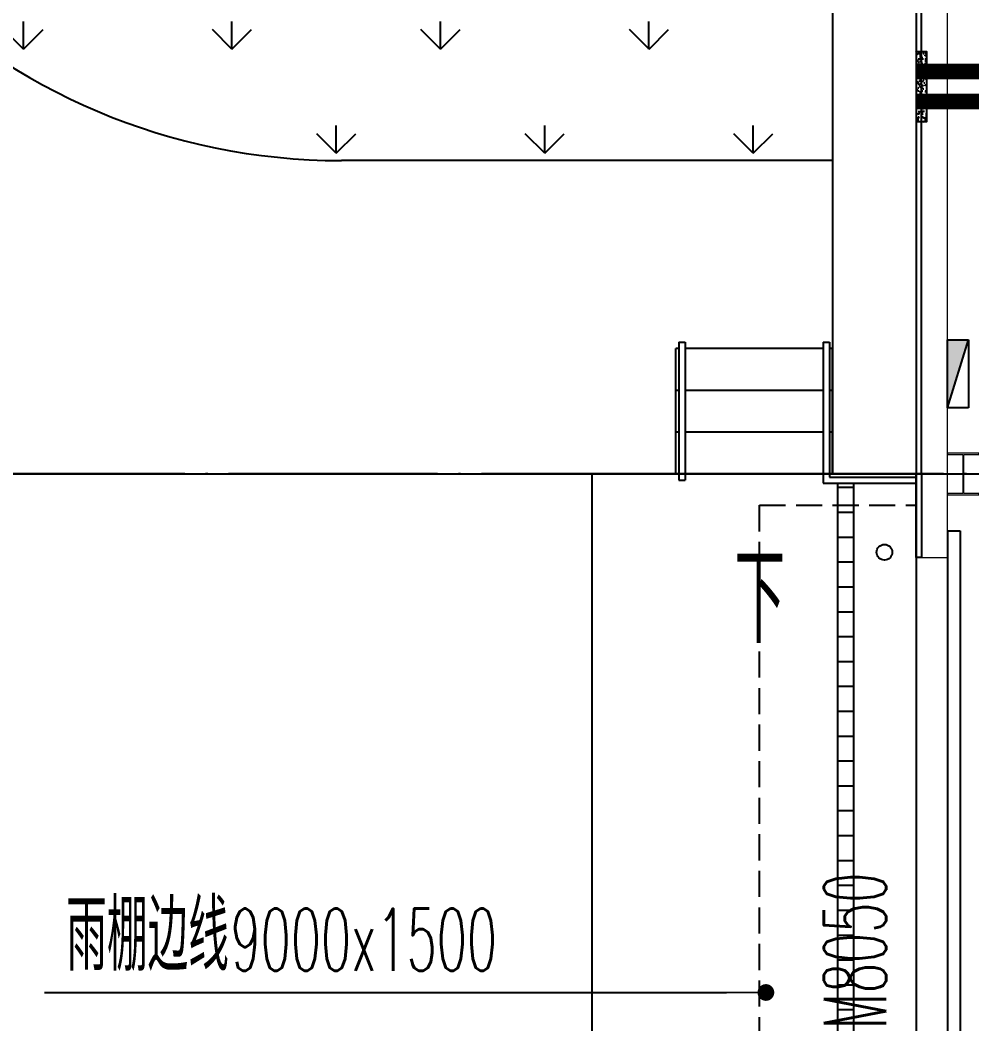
# Model space of a CAD drawing. Extents: x 758840 to 1108724, y -102573 to 143521.
# Drawn here: x 780257 to 789366, y 68672 to 78282 of the extents above; entities that cross this region are included whole.
import ezdxf
from ezdxf.xclip import XClip

# ---------------------------------------------------------------- set-up
doc = ezdxf.new("R2010")
doc.units = 0
doc.header["$LTSCALE"] = 1000
doc.header["$MEASUREMENT"] = 0
for name, pattern in [('CENTER', [2, 1.25, -0.25, 0.25, -0.25]), ('CONTINOUS', [0]), ('DASH', [0.35, 0.25, -0.1]), ('DOTE', [2.42, 2, -0.2, 0.02, -0.2])]:
    doc.linetypes.add(name, pattern=pattern)
for name, color, linetype in [('A-OTHER', 7, 'Continuous'), ('DIM_LEAD', 3, 'Continuous'), ('DIM_SYMB', 3, 'Continuous'), ('DOTE', 8, 'DOTE'), ('EQUIP_消火栓', 7, 'Continuous'), ('GROUND', 31, 'Continuous'), ('HANDRAIL', 3, 'Continuous'), ('PUB_HATCH', 8, 'Continuous'), ('PUB_TEXT', 7, 'Continuous'), ('ROAD', 2, 'Continuous'), ('ROOF', 211, 'Continuous'), ('WALL', 6, 'Continuous'), ('WINDOW', 3, 'Continuous'), ('WINDOW_TEXT', 7, 'Continuous'), ('截水沟', 5, 'Continuous'), ('电缆沟', 2, 'Continuous')]:
    doc.layers.add(name, color=color, linetype=linetype)
doc.layers.add('细实线', color=3, linetype='Continuous', lineweight=5)
doc.layers.add('钢柱', color=51, linetype='Continuous', lineweight=13)
doc.styles.add('_TCH_DIM', font='SIMPLEX.shx', dxfattribs={"width": 0.8, "bigfont": 'GBCBIG.shx'})
doc.styles.add('_TCH_WINDOW', font='SIMPLEX.shx', dxfattribs={"width": 0.8, "height": 3.5, "bigfont": 'GBCBIG.shx'})

# ---------------------------------------------------------------- blocks, each defined once
blk = doc.blocks.new('$DorLib2D$00000126')
at = {"color": 0, "linetype": 'Continuous'}
for p, q in [((-0.532, 0.5), (-0.532, 0.9)), ((0.532, 0.9), (0.532, 0.5))]:
    blk.add_line(p, q, dxfattribs=at)
at = {"color": 0, "linetype": 'DASH'}
for p, q in [((-0.532, 0.9), (0.532, 0.9)), ((-0.532, 0.5), (0.532, 0.5))]:
    blk.add_line(p, q, dxfattribs=at)
blk = doc.blocks.new('$TwtSys$00000434')
for p, q in [((-0.5, 0.5), (-0.5, -0.5)), ((-0.5, -0.5), (0.5, 0.5)), ((0.5, 0.5), (-0.5, 0.5)), ((0.5, -0.5), (0.5, 0.5)), ((-0.5, -0.5), (0.5, -0.5))]:
    blk.add_line(p, q)
blk.add_solid([(0.5, -0.5), (0.5, 0.5), (-0.5, -0.5)])
blk = doc.blocks.new('消火栓-半栋')
at = {"layer": 'EQUIP_消火栓', "linetype": 'CENTER', "xscale": -650, "yscale": 200, "zscale": 650, "rotation": 269.9999949910436}
blk.add_blockref('$TwtSys$00000434', (100, 31158.8), dxfattribs=at)
blk = doc.blocks.new('dlg')
at = {"layer": '电缆沟'}
h = blk.add_hatch(dxfattribs=at)
h.set_pattern_fill('混凝土', scale=10, angle=90, style=0)
h.set_pattern_definition([(40, (950923.6, 33024.743), (-6.2752135, 71.726018), [7.5, -82.5]), (95, (950923.6, 33024.74), (75.219213, -13.875133), [6, -66]), (349.5486, (950923.076, 33030.72), (68.943954, 57.850938), [6.374019, -70.114211]), (43.8158, (950943.6, 33024.74), (-16.551901, 106.724105), [11.25, -123.75]), (353.3644, (950942.22, 33033.64), (97.411787, 93.46627), [9.56103, -105.1713]), (98.8158, (950943.6, 33024.74), (97.41186, 93.466195), [9, -99]), (69, (950938.6, 33034.743), (-40.261889, 59.690705), [7.5, -82.5]), (124, (950938.6, 33034.74), (72.515005, 24.331533), [6, -66]), (18.5486, (950935.244, 33039.72), (32.25305, 84.022263), [6.374019, -70.114211]), (52.5, (950923.6, 33024.743), (33.2893854, 1.2159855), [0, -65.2, 0, -67, 0, -66.25]), (82.5, (950923.6, 33024.743), (39.4411712, 26.3069537), [0, -38.2, 0, -63.7, 0, -25.25]), (122.5, (950923.6, 33002.443), (-2.2554872, 53.3822436), [0, -25, 0, -78, 0, -103.5]), (132.5, (950923.6, 32992.443), (10.010498, 58.318617), [0, -32.5, 0, -51.8, 0, -73.5])])
h.paths.add_polyline_path([(593246.7, 171794.2), (593246.7, 172468.5), (593386.2, 172468.5), (593386.2, 171794.2)])
at = {"layer": '电缆沟', "color": 7}
blk.add_lwpolyline([(593246.7, 171794.2), (593246.7, 172468.5), (593386.2, 172468.5), (593386.2, 171794.2)], close=True, dxfattribs=at)
at = {"layer": '电缆沟', "const_width": 150}
for points in [[(588188.2, 172277.5), (593958.2, 172277.5)], [(588178, 171989), (593958.2, 171989)]]:
    blk.add_lwpolyline(points, dxfattribs=at)

msp = doc.modelspace()

# ---------------------------------------------------------------- hatches: boundary and pattern name
at = {"layer": 'PUB_HATCH', "ltscale": 5}
h = msp.add_hatch(dxfattribs=at)
h.set_pattern_fill('GRASS', color=256, scale=500)
h.set_pattern_definition([(90, (17972.4, 56052.9), (-997.7955, 997.7955), [264.5807, -1731.0102]), (45, (17972.4, 56052.9), (-997.7962, 997.7962), [264.5807, -1146.5161]), (135, (17972.4, 56052.9), (-997.7962, -997.7962), [264.5807, -1146.5161])])
edge = h.paths.add_edge_path()
edge.add_arc((792333.02, 100837.52), 15000, 103.493399, 180, ccw=False)
edge.add_line((788833.02, 115423.47), (788833.02, 95637.52))
edge.add_line((788833.02, 95637.52), (788033.02, 95637.52))
edge.add_line((788033.02, 95637.52), (788033.02, 76937.52))
edge.add_line((788033.02, 76937.52), (783333.02, 76937.52))
edge.add_arc((783333.02, 82937.52), 6000, 180, 270, ccw=False)
edge.add_line((777333.02, 82937.52), (777333.02, 100837.52))
at = {"layer": '截水沟'}
h = msp.add_hatch(dxfattribs=at)
h.set_pattern_fill('ANSI31', color=256, scale=150, angle=135)
h.set_pattern_definition([(180, (750628.91, 88572.76), (-4e-14, -238.125), [])])
h.paths.add_polyline_path([(788083.02, 64337.52), (788083.02, 73847.52), (788233.02, 73847.52), (788233.02, 64337.52)])

# ---------------------------------------------------------------- linework, layer by layer
at = {"layer": 'A-OTHER', "color": 151}
msp.add_circle((788529.41, 73187.52), 75, dxfattribs=at)
at = {"layer": 'DIM_LEAD', "linetype": 'CONTINOUS'}
for p, q in [((787016.61, 68970.82), (780489.51, 68970.82)), ((787394.64, 68972.65), (787016.61, 68970.82))]:
    msp.add_line(p, q, dxfattribs=at)
at = {"layer": 'DIM_LEAD', "linetype": 'CONTINOUS', "const_width": 80}
msp.add_lwpolyline([(787434.64, 68972.85, 1), (787354.64, 68972.46, 1)], format="xyb", close=True, dxfattribs=at)
at = {"layer": 'DIM_SYMB'}
msp.add_lwpolyline([(787283.02, 73333.74, 0, 0, 0), (787283.02, 74087.52, 200, 0, 0), (787283.02, 74837.52, 0, 0, 0)], format="xyseb", dxfattribs=at)
at = {"layer": 'DOTE'}
for p, q in [((788833.02, 123418.42), (788833.02, 34437.52)), ((788833.02, 123418.42), (788833.02, 34437.52)), ((771533.02, 73937.52), (914933.02, 73937.52)), ((914933.02, 73937.52), (771533.02, 73937.52)), ((914933.02, 73937.52), (775066.25, 73937.52)), ((775066.25, 73937.52), (914933.02, 73937.52))]:
    msp.add_line(p, q, dxfattribs=at)
at = {"layer": 'GROUND'}
for p, q in [((788033.02, 95637.52), (788033.02, 73937.52)), ((786563.02, 75137.52), (786533.02, 75137.52)), ((787943.02, 75137.52), (786623.02, 75137.52)), ((788033.02, 75137.52), (788003.02, 75137.52)), ((786563.02, 74737.52), (786533.02, 74737.52)), ((787943.02, 74737.52), (786623.02, 74737.52)), ((788033.02, 74737.52), (788003.02, 74737.52)), ((786563.02, 74337.52), (786533.02, 74337.52)), ((787943.02, 74337.52), (786623.02, 74337.52)), ((788033.02, 74337.52), (788003.02, 74337.52)), ((787943.02, 73937.52), (786623.02, 73937.52)), ((788833.02, 73937.52), (788003.02, 73937.52))]:
    msp.add_line(p, q, dxfattribs=at)
for points in [[(786533.02, 73937.52), (786533.02, 75137.52)], [(788033.02, 73937.52), (788033.02, 75137.52)]]:
    msp.add_lwpolyline(points, dxfattribs=at)
msp.add_lwpolyline([(785733.02, 73937.52), (788833.02, 73937.52), (788833.02, 64337.52), (785733.02, 64337.52)], close=True, dxfattribs=at)
at = {"layer": 'HANDRAIL'}
for p, q in [((786563.02, 75197.52), (786563.02, 73877.52)), ((786563.02, 75197.52), (786623.02, 75197.52)), ((786623.02, 75197.52), (786623.02, 73877.52)), ((787943.02, 75197.52), (787943.02, 73847.52)), ((787943.02, 75197.52), (788003.02, 75197.52)), ((788003.02, 75197.52), (788003.02, 73907.52)), ((788003.02, 73907.52), (788833.02, 73907.52)), ((788833.02, 73847.52), (788833.02, 73907.52)), ((786563.02, 73877.52), (786623.02, 73877.52)), ((787943.02, 73847.52), (788833.02, 73847.52))]:
    msp.add_line(p, q, dxfattribs=at)
at = {"layer": 'ROAD'}
msp.add_line((788033.02, 76937.52), (783333.02, 76937.52), dxfattribs=at)
msp.add_arc((783333.02, 82937.52), 6000, 180, 270, dxfattribs=at)
at = {"layer": 'ROOF', "linetype": 'DASH'}
msp.add_lwpolyline([(788833.02, 64637.52), (787333.02, 64637.52), (787333.02, 73637.52), (788833.02, 73637.52)], dxfattribs=at)
at = {"layer": 'WALL'}
for p, q in [((788833.02, 83487.52), (788833.02, 73937.52)), ((788883.02, 73937.52), (788883.02, 83487.52))]:
    msp.add_line(p, q, dxfattribs=at)
msp.add_lwpolyline([(788883.02, 73137.52), (788833.02, 73137.52), (788833.02, 73937.52), (788883.02, 73937.52)], close=True, dxfattribs=at)
at = {"layer": 'WINDOW'}
msp.add_line((788833.02, 73137.52), (788833.02, 65137.52), dxfattribs=at)
at = {"layer": '截水沟'}
msp.add_lwpolyline([(788083.02, 64337.52), (788083.02, 73847.52), (788233.02, 73847.52), (788233.02, 64337.52), (788083.02, 64337.52)], dxfattribs=at)
at = {"layer": '细实线'}
for p, q in [((788833.02, 73937.52), (788833.02, 73137.52)), ((789133.02, 73937.52), (788883.02, 73937.52)), ((789133.02, 73137.52), (789133.02, 73937.52)), ((788833.02, 73137.52), (789133.02, 73137.52))]:
    msp.add_line(p, q, dxfattribs=at)
at = {"layer": '细实线', "ltscale": 5}
msp.add_lwpolyline([(789133.02, 73937.52), (789133.02, 94537.52), (901371.02, 94537.52)], dxfattribs=at)
at = {"layer": '钢柱'}
msp.add_lwpolyline([(789288.02, 74123.52), (789433.02, 74123.52), (789433.02, 74137.52), (789133.02, 74137.52), (789133.02, 74123.52), (789278.02, 74123.52), (789278.02, 73751.52), (789133.02, 73751.52), (789133.02, 73737.52), (789433.02, 73737.52), (789433.02, 73751.52), (789288.02, 73751.52), (789288.02, 74123.52)], dxfattribs=at)

# ---------------------------------------------------------------- block references
msp.add_blockref('消火栓-半栋', (789133.02, 43737.52))
at = {"layer": 'WINDOW'}
ref = msp.add_blockref('$DorLib2D$00000126', (788983.02, 69137.52), dxfattribs=dict(at, xscale=8000, yscale=300, zscale=8000, rotation=270))
ref.add_attrib('A', 'HSM8050', (788545.66, 68017.52), dxfattribs={"layer": 'WINDOW_TEXT', "ltscale": 5, "height": 595, "rotation": 90, "style": '_TCH_WINDOW', "width": 0.564706})
at = {"layer": '电缆沟', "color": 250}
ref = msp.add_blockref('dlg', (195546.85, -94487.22), dxfattribs=at)
XClip(ref).set_block_clipping_path([(593286.1732931416, 142691.8646106179), (716986.1733082433, 211143.5433225089)])

# ---------------------------------------------------------------- texts
at = {"layer": 'PUB_TEXT', "style": '_TCH_DIM', "width": 0.8}
msp.add_text('下', height=843.97, dxfattribs=at).set_placement((787093.13, 72317.25))
at = {"layer": 'PUB_TEXT', "linetype": 'CONTINOUS', "style": '_TCH_DIM'}
for s, height, width, p in [('雨棚边线', 675.177, 0.8, (780699.51, 69180.82)), ('9000x1500', 595, 0.564706, (782272.28, 69180.82))]:
    msp.add_text(s, height=height, dxfattribs=dict(at, width=width)).set_placement(p)

doc.saveas('drawing.dxf')
